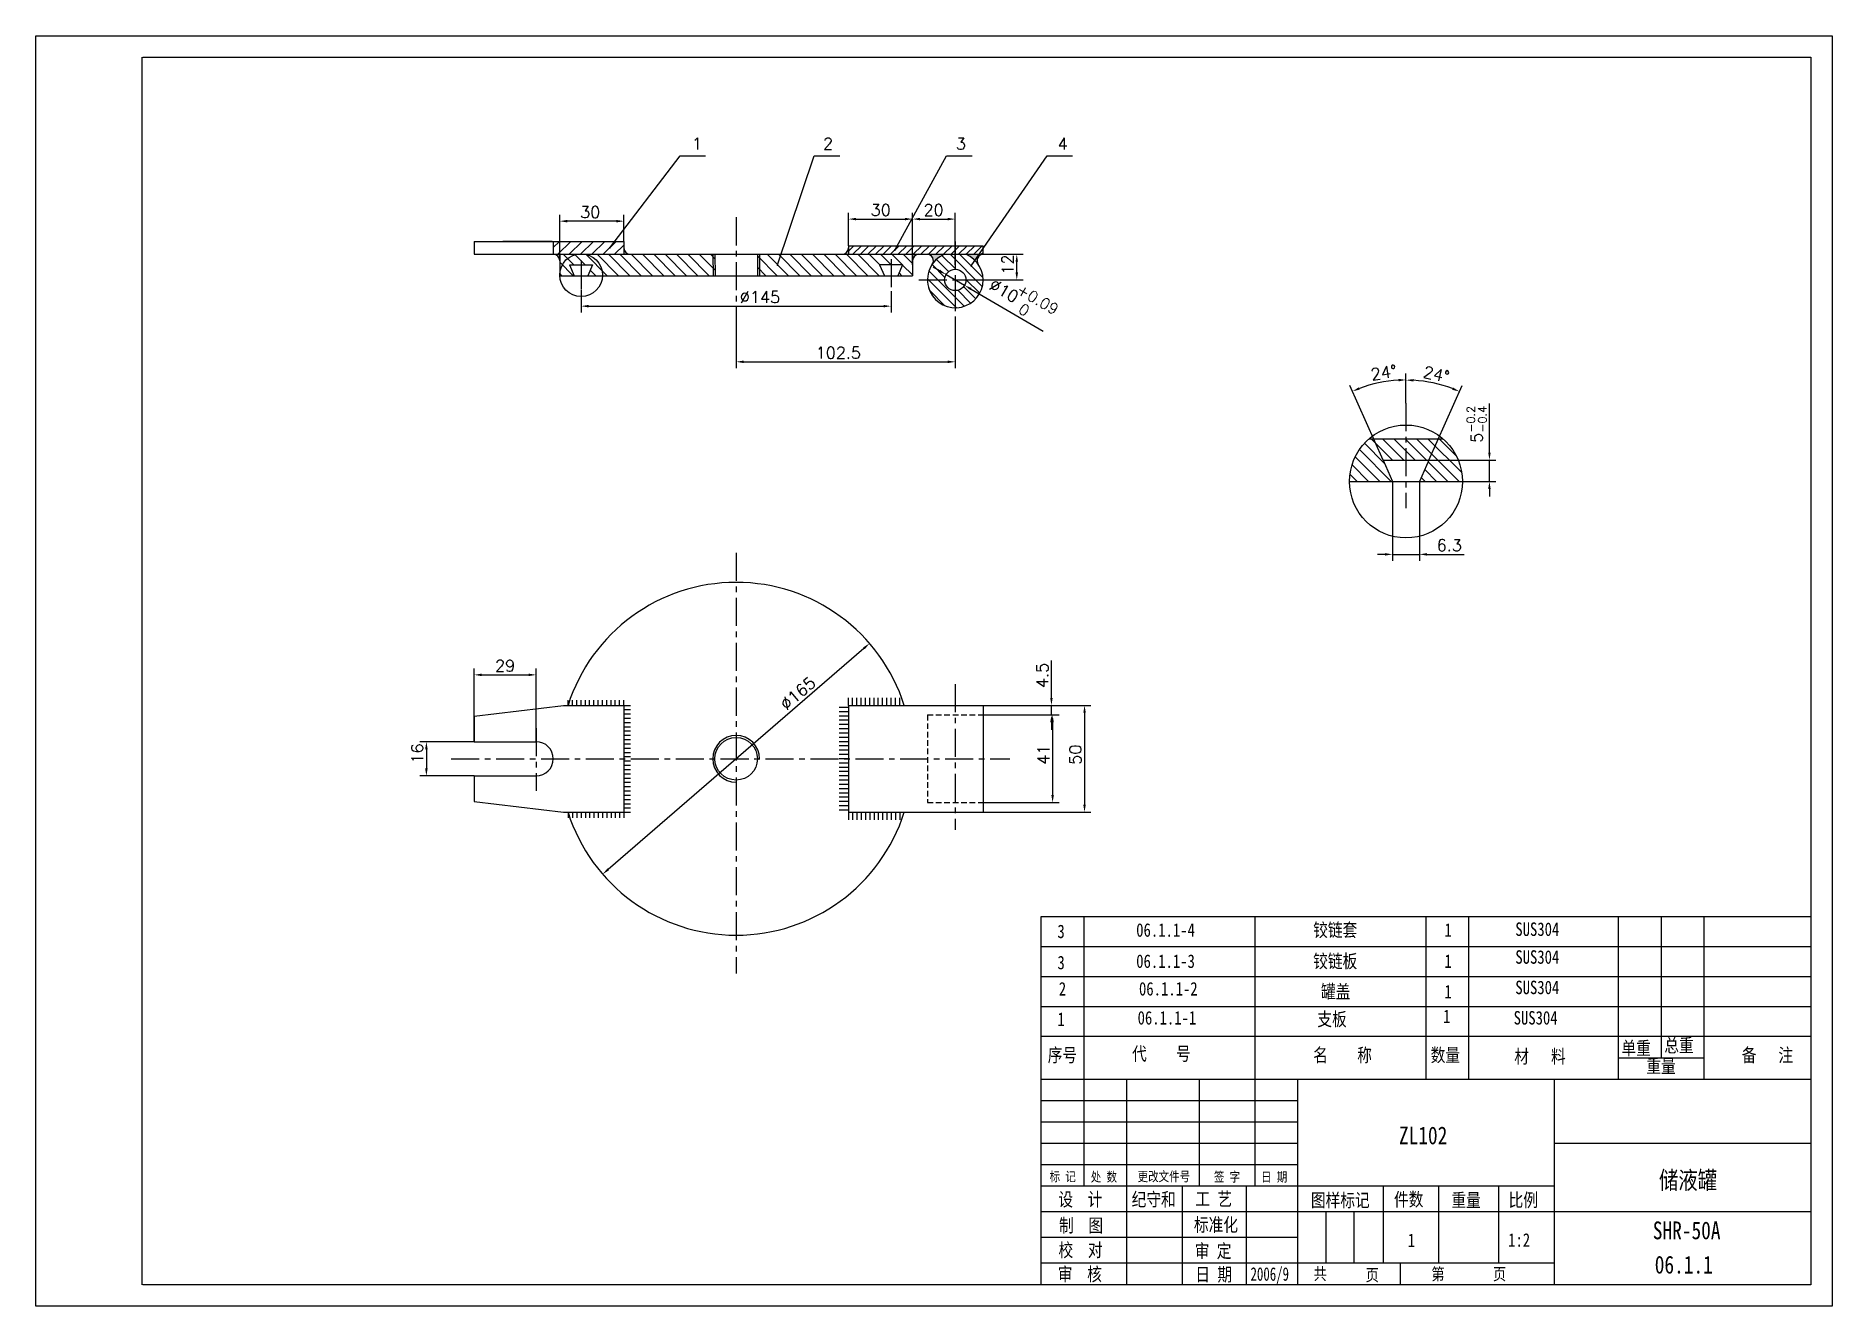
# Model space of a CAD drawing. Extents: x -52 to 788, y 109 to 703.
import ezdxf

# ---------------------------------------------------------------- set-up
doc = ezdxf.new("R2010")
doc.units = 0
doc.header["$LTSCALE"] = 10.5
doc.header["$MEASUREMENT"] = 0
doc.linetypes.add('CENTER', pattern=[2, 1.25, -0.25, 0.25, -0.25])
doc.linetypes.add('HIDDEN', pattern=[0.375, 0.25, -0.125])
doc.layers.get('0').update_dxf_attribs({"color": 2, "linetype": 'CONTINUOUS'})
doc.layers.get('DEFPOINTS').update_dxf_attribs({"linetype": 'CONTINUOUS'})
for name, color, linetype in [('LINE_THIN', 2, 'CONTINUOUS'), ('PART', 3, 'CONTINUOUS'), ('SMPEN_THICK', 7, 'CONTINUOUS')]:
    doc.layers.add(name, color=color, linetype=linetype)
doc.styles.add('HZDX', font='', dxfattribs={"width": 0.8, "height": 0.5})
doc.styles.get("Standard").update_dxf_attribs({"font": 'txt.shx', "height": 5.5})
doc.styles.get('HZDX').set_extended_font_data('SimSun')
doc.dimstyles.new('HZDX', dxfattribs={"dimscale": 0, "dimtxt": 5, "dimasz": 3.5, "dimexe": 5.25, "dimexo": 0, "dimgap": 1.5, "dimtad": 1, "dimdec": 4, "dimdsep": 46, "dimtxsty": 'HZDX', "dimcen": 0.09, "dimclrd": 2, "dimclre": 2, "dimclrt": 2, "dimadec": 0, "dimazin": 0, "dimtol": 1, "dimtp": 0.2, "dimtfac": 0.66667, "dimtdec": 4, "dimtmove": 0, "dimatfit": 1, "dimfxl": 1, "dimtvp": 5, "dimtolj": 1, "dimarcsym": 0})

# ---------------------------------------------------------------- blocks, each defined once
blk = doc.blocks.new('*D1')
at = {"layer": 'DEFPOINTS', "color": 0, "transparency": 16777216}
for p in [(275.78, 571.61), (378.28, 571.61), (378.28, 550.36)]:
    blk.add_point(p, dxfattribs=at)
at = {"layer": 'SMPEN_THICK', "color": 2, "lineweight": -2, "transparency": 16777216}
for p, q in [((275.78, 571.61), (275.78, 547.36)), ((378.28, 571.61), (378.28, 547.36)), ((279.28, 550.36), (374.78, 550.36))]:
    blk.add_line(p, q, dxfattribs=at)
at = {"layer": 'SMPEN_THICK', "color": 2, "transparency": 16777216}
for points in [[(279.28, 550.94), (279.28, 549.78), (275.78, 550.36)], [(374.78, 550.94), (374.78, 549.78), (378.28, 550.36)]]:
    blk.add_solid(points, dxfattribs=at)
at = {"layer": 'SMPEN_THICK', "color": 2, "transparency": 16777216, "insert": (323.58, 554.61), "char_height": 5.5, "attachment_point": 5}
blk.add_mtext('\\A1;102.5', dxfattribs=at)
blk = doc.blocks.new('*D2')
at = {"layer": 'DEFPOINTS', "color": 0, "transparency": 16777216}
for p in [(378.28, 600.65), (407.03, 600.65), (378.28, 588.65)]:
    blk.add_point(p, dxfattribs=at)
at = {"layer": 'SMPEN_THICK', "color": 2, "lineweight": -2, "transparency": 16777216}
for p, q in [((378.28, 600.65), (410.03, 600.65)), ((407.03, 592.15), (407.03, 597.15)), ((378.28, 588.65), (410.03, 588.65))]:
    blk.add_line(p, q, dxfattribs=at)
at = {"layer": 'SMPEN_THICK', "color": 2, "transparency": 16777216}
for points in [[(406.45, 597.15), (407.62, 597.15), (407.03, 600.65)], [(406.45, 592.15), (407.62, 592.15), (407.03, 588.65)]]:
    blk.add_solid(points, dxfattribs=at)
at = {"layer": 'SMPEN_THICK', "color": 2, "transparency": 16777216, "insert": (402.78, 595.85), "char_height": 5.5, "attachment_point": 5, "rotation": 90}
blk.add_mtext('\\A1;12', dxfattribs=at)
blk = doc.blocks.new('*D3')
at = {"layer": 'DEFPOINTS', "color": 0, "transparency": 16777216}
for p in [(378.28, 617.11), (358.28, 595.65), (378.28, 595.65)]:
    blk.add_point(p, dxfattribs=at)
at = {"layer": 'SMPEN_THICK', "color": 2, "lineweight": -2, "transparency": 16777216}
for p, q in [((358.28, 595.65), (358.28, 620.11)), ((361.78, 617.11), (374.78, 617.11)), ((378.28, 595.65), (378.28, 620.11))]:
    blk.add_line(p, q, dxfattribs=at)
at = {"layer": 'SMPEN_THICK', "color": 2, "transparency": 16777216}
for points in [[(361.78, 617.69), (361.78, 616.53), (358.28, 617.11)], [(374.78, 617.69), (374.78, 616.53), (378.28, 617.11)]]:
    blk.add_solid(points, dxfattribs=at)
at = {"layer": 'SMPEN_THICK', "color": 2, "transparency": 16777216, "insert": (368.12, 621.36), "char_height": 5.5, "attachment_point": 5}
blk.add_mtext('\\A1;20', dxfattribs=at)
blk = doc.blocks.new('*D4')
at = {"layer": 'DEFPOINTS', "color": 0, "transparency": 16777216}
for p in [(358.28, 617.11), (328.28, 604.65), (358.28, 604.65)]:
    blk.add_point(p, dxfattribs=at)
at = {"layer": 'SMPEN_THICK', "color": 2, "lineweight": -2, "transparency": 16777216}
for p, q in [((328.28, 604.65), (328.28, 620.11)), ((331.78, 617.11), (354.78, 617.11)), ((358.28, 604.65), (358.28, 620.11))]:
    blk.add_line(p, q, dxfattribs=at)
at = {"layer": 'SMPEN_THICK', "color": 2, "transparency": 16777216}
for points in [[(331.78, 617.69), (331.78, 616.53), (328.28, 617.11)], [(354.78, 617.69), (354.78, 616.53), (358.28, 617.11)]]:
    blk.add_solid(points, dxfattribs=at)
at = {"layer": 'SMPEN_THICK', "color": 2, "transparency": 16777216, "insert": (343.39, 621.36), "char_height": 5.5, "attachment_point": 5}
blk.add_mtext('\\A1;30', dxfattribs=at)
blk = doc.blocks.new('*D5')
at = {"layer": 'DEFPOINTS', "color": 0, "transparency": 16777216}
for p in [(193.28, 616.14), (223.28, 606.65), (193.28, 597.65)]:
    blk.add_point(p, dxfattribs=at)
at = {"layer": 'SMPEN_THICK', "color": 2, "lineweight": -2, "transparency": 16777216}
for p, q in [((193.28, 597.65), (193.28, 619.14)), ((219.78, 616.14), (196.78, 616.14)), ((223.28, 606.65), (223.28, 619.14))]:
    blk.add_line(p, q, dxfattribs=at)
at = {"layer": 'SMPEN_THICK', "color": 2, "transparency": 16777216}
for points in [[(196.78, 616.72), (196.78, 615.55), (193.28, 616.14)], [(219.78, 616.72), (219.78, 615.55), (223.28, 616.14)]]:
    blk.add_solid(points, dxfattribs=at)
at = {"layer": 'SMPEN_THICK', "color": 2, "transparency": 16777216, "insert": (207.54, 620.39), "char_height": 5.5, "attachment_point": 5}
blk.add_mtext('\\A1;30', dxfattribs=at)
blk = doc.blocks.new('*D6')
at = {"layer": 'DEFPOINTS', "color": 0, "transparency": 16777216}
for p in [(391.28, 385.21), (391.28, 344.21), (423.78, 344.21)]:
    blk.add_point(p, dxfattribs=at)
at = {"layer": 'SMPEN_THICK', "color": 2, "lineweight": -2, "transparency": 16777216}
for p, q in [((391.28, 385.21), (426.78, 385.21)), ((423.78, 381.71), (423.78, 347.71)), ((391.28, 344.21), (426.78, 344.21))]:
    blk.add_line(p, q, dxfattribs=at)
at = {"layer": 'SMPEN_THICK', "color": 2, "transparency": 16777216}
for points in [[(423.2, 381.71), (424.37, 381.71), (423.78, 385.21)], [(423.2, 347.71), (424.37, 347.71), (423.78, 344.21)]]:
    blk.add_solid(points, dxfattribs=at)
at = {"layer": 'SMPEN_THICK', "color": 2, "transparency": 16777216, "insert": (419.53, 366.65), "char_height": 5.5, "attachment_point": 5, "rotation": 90}
blk.add_mtext('\\A1;41', dxfattribs=at)
blk = doc.blocks.new('*D7')
at = {"layer": 'DEFPOINTS', "color": 0, "transparency": 16777216}
for p in [(391.28, 389.71), (391.28, 385.21), (423.25, 385.21)]:
    blk.add_point(p, dxfattribs=at)
at = {"layer": 'SMPEN_THICK', "color": 2, "lineweight": -2, "transparency": 16777216}
for p, q in [((423.25, 393.21), (423.25, 410.71)), ((391.28, 389.71), (426.25, 389.71)), ((423.25, 385.21), (423.25, 389.71)), ((391.28, 385.21), (426.25, 385.21)), ((423.25, 381.71), (423.25, 378.21))]:
    blk.add_line(p, q, dxfattribs=at)
at = {"layer": 'SMPEN_THICK', "color": 2, "transparency": 16777216}
for points in [[(422.67, 393.21), (423.83, 393.21), (423.25, 389.71)], [(422.67, 381.71), (423.83, 381.71), (423.25, 385.21)]]:
    blk.add_solid(points, dxfattribs=at)
at = {"layer": 'SMPEN_THICK', "color": 2, "transparency": 16777216, "insert": (419, 403.71), "char_height": 5.5, "attachment_point": 5, "rotation": 90}
blk.add_mtext('\\A1;4.5', dxfattribs=at)
blk = doc.blocks.new('*D8')
at = {"layer": 'DEFPOINTS', "color": 0, "transparency": 16777216}
for p in [(391.28, 389.71), (391.28, 339.71), (438.72, 339.71)]:
    blk.add_point(p, dxfattribs=at)
at = {"layer": 'SMPEN_THICK', "color": 2, "lineweight": -2, "transparency": 16777216}
for p, q in [((391.28, 389.71), (441.72, 389.71)), ((438.72, 386.21), (438.72, 343.21)), ((391.28, 339.71), (441.72, 339.71))]:
    blk.add_line(p, q, dxfattribs=at)
at = {"layer": 'SMPEN_THICK', "color": 2, "transparency": 16777216}
for points in [[(438.14, 386.21), (439.3, 386.21), (438.72, 389.71)], [(438.14, 343.21), (439.3, 343.21), (438.72, 339.71)]]:
    blk.add_solid(points, dxfattribs=at)
at = {"layer": 'SMPEN_THICK', "color": 2, "transparency": 16777216, "insert": (434.47, 366.65), "char_height": 5.5, "attachment_point": 5, "rotation": 90}
blk.add_mtext('\\A1;50', dxfattribs=at)
blk = doc.blocks.new('*D9')
at = {"layer": 'DEFPOINTS', "color": 0, "transparency": 16777216}
for p in [(153.28, 372.71), (130.92, 356.71), (153.28, 356.71)]:
    blk.add_point(p, dxfattribs=at)
at = {"layer": 'SMPEN_THICK', "color": 2, "lineweight": -2, "transparency": 16777216}
for p, q in [((153.28, 372.71), (127.92, 372.71)), ((130.92, 369.21), (130.92, 360.21)), ((153.28, 356.71), (127.92, 356.71))]:
    blk.add_line(p, q, dxfattribs=at)
at = {"layer": 'SMPEN_THICK', "color": 2, "transparency": 16777216}
for points in [[(130.34, 369.21), (131.51, 369.21), (130.92, 372.71)], [(130.34, 360.21), (131.51, 360.21), (130.92, 356.71)]]:
    blk.add_solid(points, dxfattribs=at)
at = {"layer": 'SMPEN_THICK', "color": 2, "transparency": 16777216, "insert": (126.67, 367.18), "char_height": 5.5, "attachment_point": 5, "rotation": 90}
blk.add_mtext('\\A1;16', dxfattribs=at)
blk = doc.blocks.new('*D10')
at = {"layer": 'DEFPOINTS', "color": 0, "transparency": 16777216}
for p in [(182.28, 403.96), (153.28, 372.71), (182.28, 372.71)]:
    blk.add_point(p, dxfattribs=at)
at = {"layer": 'SMPEN_THICK', "color": 2, "lineweight": -2, "transparency": 16777216}
for p, q in [((153.28, 372.71), (153.28, 406.96)), ((156.78, 403.96), (178.78, 403.96)), ((182.28, 372.71), (182.28, 406.96))]:
    blk.add_line(p, q, dxfattribs=at)
at = {"layer": 'SMPEN_THICK', "color": 2, "transparency": 16777216}
for points in [[(156.78, 404.55), (156.78, 403.38), (153.28, 403.96)], [(178.78, 404.55), (178.78, 403.38), (182.28, 403.96)]]:
    blk.add_solid(points, dxfattribs=at)
at = {"layer": 'SMPEN_THICK', "color": 2, "transparency": 16777216, "insert": (167.73, 408.21), "char_height": 5.5, "attachment_point": 5}
blk.add_mtext('\\A1;29', dxfattribs=at)
blk = doc.blocks.new('*D11')
at = {"layer": 'DEFPOINTS', "color": 0, "transparency": 16777216}
for p in [(203.28, 584.19), (348.28, 583.44), (348.28, 576.39)]:
    blk.add_point(p, dxfattribs=at)
at = {"layer": 'SMPEN_THICK', "color": 2, "lineweight": -2, "transparency": 16777216}
for p, q in [((203.28, 584.19), (203.28, 573.39)), ((348.28, 583.44), (348.28, 573.39)), ((206.78, 576.39), (344.78, 576.39))]:
    blk.add_line(p, q, dxfattribs=at)
at = {"layer": 'SMPEN_THICK', "color": 2, "transparency": 16777216}
for points in [[(206.78, 576.97), (206.78, 575.81), (203.28, 576.39)], [(344.78, 576.97), (344.78, 575.81), (348.28, 576.39)]]:
    blk.add_solid(points, dxfattribs=at)
at = {"layer": 'SMPEN_THICK', "color": 2, "transparency": 16777216, "insert": (286.93, 580.64), "char_height": 5.5, "attachment_point": 5}
blk.add_mtext('\\A1;%%c145', dxfattribs=at)
blk = doc.blocks.new('*D13')
at = {"layer": 'DEFPOINTS', "color": 0, "transparency": 16777216}
for p in [(338.18, 418.67), (213.37, 310.76)]:
    blk.add_point(p, dxfattribs=at)
at = {"layer": 'SMPEN_THICK', "color": 2, "lineweight": -2, "transparency": 16777216}
blk.add_line((216.01, 313.05), (335.54, 416.38), dxfattribs=at)
at = {"layer": 'SMPEN_THICK', "color": 2, "transparency": 16777216}
for points in [[(335.15, 416.82), (335.92, 415.94), (338.18, 418.67)], [(215.63, 313.49), (216.4, 312.6), (213.37, 310.76)]]:
    blk.add_solid(points, dxfattribs=at)
at = {"layer": 'SMPEN_THICK', "color": 2, "transparency": 16777216, "insert": (304.65, 395.3), "char_height": 5.5, "attachment_point": 5, "rotation": 40.84607}
blk.add_mtext('\\A1;∅165', dxfattribs=at)
blk = doc.blocks.new('_DotSmall')
at = {"color": 0, "linetype": 'ByBlock', "const_width": 0.5}
blk.add_lwpolyline([(-0.0625, 0, 1), (0.0625, 0, 1)], format="xyb", close=True, dxfattribs=at)
blk = doc.blocks.new('*D14')
at = {"layer": 'DEFPOINTS', "color": 0, "transparency": 16777216}
for p in [(582.78, 494.41), (595.32, 494.41), (595.32, 460.32)]:
    blk.add_point(p, dxfattribs=at)
at = {"layer": 'SMPEN_THICK', "color": 2, "lineweight": -2, "transparency": 16777216}
for p, q in [((582.78, 494.41), (582.78, 457.32)), ((595.32, 494.41), (595.32, 457.32)), ((579.28, 460.32), (575.78, 460.32)), ((582.78, 460.32), (595.32, 460.32)), ((598.82, 460.32), (616.32, 460.32))]:
    blk.add_line(p, q, dxfattribs=at)
at = {"layer": 'SMPEN_THICK', "color": 2, "transparency": 16777216}
for points in [[(579.28, 460.9), (579.28, 459.73), (582.78, 460.32)], [(598.82, 460.9), (598.82, 459.73), (595.32, 460.32)]]:
    blk.add_solid(points, dxfattribs=at)
at = {"layer": 'SMPEN_THICK', "color": 2, "transparency": 16777216, "insert": (609.32, 464.57), "char_height": 5.5, "attachment_point": 5}
blk.add_mtext('\\A1;6.3', dxfattribs=at)
blk = doc.blocks.new('*D15')
at = {"layer": 'DEFPOINTS', "color": 0, "transparency": 16777216}
for p in [(599.77, 504.41), (595.32, 494.41), (628.08, 494.41)]:
    blk.add_point(p, dxfattribs=at)
at = {"layer": 'SMPEN_THICK', "color": 2, "lineweight": -2, "transparency": 16777216}
for p, q in [((628.08, 507.91), (628.08, 530.81)), ((599.77, 504.41), (631.08, 504.41)), ((628.08, 494.41), (628.08, 504.41)), ((595.32, 494.41), (631.08, 494.41)), ((628.08, 490.91), (628.08, 487.41))]:
    blk.add_line(p, q, dxfattribs=at)
at = {"layer": 'SMPEN_THICK', "color": 2, "transparency": 16777216}
for points in [[(627.5, 507.91), (628.66, 507.91), (628.08, 504.41)], [(627.5, 490.91), (628.66, 490.91), (628.08, 494.41)]]:
    blk.add_solid(points, dxfattribs=at)
at = {"layer": 'SMPEN_THICK', "color": 2, "transparency": 16777216, "insert": (622.09, 521.11), "char_height": 5.5, "attachment_point": 5, "rotation": 90}
blk.add_mtext('\\A1;\\A1;5{\\H0.7x;\\S-0.2^ -0.4;}', dxfattribs=at)
blk = doc.blocks.new('*D16')
at = {"layer": 'DEFPOINTS', "color": 0, "transparency": 16777216}
for p in [(572.08, 539.52), (589.05, 531.03), (578.33, 504.41), (582.78, 494.41), (589.05, 481.96)]:
    blk.add_point(p, dxfattribs=at)
at = {"layer": 'SMPEN_THICK', "color": 2, "lineweight": -2, "transparency": 16777216}
for p, q in [((578.33, 504.41), (562.79, 539.32)), ((589.05, 531.03), (589.05, 544.91))]:
    blk.add_line(p, q, dxfattribs=at)
blk.add_arc((589.05, 480.33), 61.58, 93.25703, 110.74297, dxfattribs=at)
at = {"layer": 'SMPEN_THICK', "color": 2, "transparency": 16777216}
for points in [[(567.46, 537.38), (567.02, 538.45), (564.01, 536.58)], [(585.54, 542.39), (585.57, 541.22), (589.05, 541.91)]]:
    blk.add_solid(points, dxfattribs=at)
at = {"layer": 'SMPEN_THICK', "color": 2, "transparency": 16777216, "insert": (578.67, 545.33), "char_height": 5.5, "attachment_point": 5, "rotation": 9.07211}
blk.add_mtext('\\A1;24°', dxfattribs=at)
blk = doc.blocks.new('*D17')
at = {"layer": 'DEFPOINTS', "color": 0, "transparency": 16777216}
for p in [(597.61, 541.21), (589.05, 531.03), (599.77, 504.41), (595.32, 494.41), (589.05, 481.96)]:
    blk.add_point(p, dxfattribs=at)
at = {"layer": 'SMPEN_THICK', "color": 2, "lineweight": -2, "transparency": 16777216}
for p, q in [((589.05, 531.03), (589.05, 544.8)), ((599.77, 504.41), (615.28, 539.23))]:
    blk.add_line(p, q, dxfattribs=at)
blk.add_arc((589.05, 480.33), 61.48, 69.26242, 86.73758, dxfattribs=at)
at = {"layer": 'SMPEN_THICK', "color": 2, "transparency": 16777216}
for points in [[(592.53, 541.12), (592.57, 542.29), (589.05, 541.8)], [(611.04, 538.36), (610.6, 537.28), (614.06, 536.49)]]:
    blk.add_solid(points, dxfattribs=at)
at = {"layer": 'SMPEN_THICK', "color": 2, "transparency": 16777216, "insert": (603.27, 544.5), "char_height": 5.5, "attachment_point": 5, "rotation": 347.50723}
blk.add_mtext('\\A1;24°', dxfattribs=at)

msp = doc.modelspace()

# ---------------------------------------------------------------- hatches: boundary and pattern name
at = {"layer": 'SMPEN_THICK'}
h = msp.add_hatch(dxfattribs=at)
h.set_pattern_fill('ANSI31', color=256, scale=30, style=0)
h.set_pattern_definition([(45, (0, 26.3534), (-2.65165, 2.65165), [])])
h.paths.add_polyline_path([(223.27533, 600.64644), (223.27533, 606.64644), (190.27533, 606.64644), (190.27533, 600.64644)])
h = msp.add_hatch(color=256, dxfattribs=at)
h.paths.add_polyline_path([(193.27533, 597.64644), (193.27533, 600.64644), (190.27533, 600.64644, -0.414213562)])
h.paths.add_polyline_path([(223.27533, 600.64644), (226.27533, 600.64644, -0.414213562), (223.27533, 603.64644)])
h = msp.add_hatch(dxfattribs=at)
h.set_pattern_fill('ANSI31', color=256, scale=30, angle=90, style=0)
h.paths.add_polyline_path([(197.8858, 595.64644), (208.66486, 595.64644), (206.43871, 590.64644), (213.27125, 590.64644, 0.007139798), (213.27533, 590.93199, 0.345669742), (205.64797, 600.64644), (200.90269, 600.64644, 0.345669742), (193.27533, 590.93199, 0.007139798), (193.27941, 590.64644), (200.11195, 590.64644)])
h.paths.add_polyline_path([(200.90269, 600.64644), (193.27533, 600.64644), (193.27533, 590.93199, -0.345669742)])
h.paths.add_polyline_path([(264.82533, 600.64644), (205.64797, 600.64644, -0.345669742), (213.27533, 590.93199, -0.007139798), (213.27125, 590.64644), (265.02533, 590.64644)])
h.paths.add_polyline_path([(265.82553, 600.64644), (264.82533, 600.64644), (265.02533, 590.64644), (266.02553, 590.64644)])
h.paths.add_polyline_path([(286.72533, 600.64644), (285.72533, 600.64644), (285.72533, 590.64644), (286.72533, 590.64644)])
h.paths.add_polyline_path([(342.8858, 595.64644), (353.66486, 595.64644), (351.43871, 590.64644), (358.27533, 590.64644), (358.27533, 600.64644), (286.72533, 600.64644), (286.72533, 590.64644), (345.11195, 590.64644)])
h = msp.add_hatch(color=256, dxfattribs=at)
h.paths.add_polyline_path([(328.27533, 600.64644), (328.27533, 603.64644, -0.414213562), (325.27533, 600.64644)])
h.paths.add_polyline_path([(358.27533, 597.64644, -0.414213562), (361.27533, 600.64644), (358.27533, 600.64644)])
h = msp.add_hatch(dxfattribs=at)
h.set_pattern_fill('ANSI31', color=256, scale=20, style=0)
h.set_pattern_definition([(45, (0, 26.3534), (-1.767767, 1.767767), [])])
h.paths.add_polyline_path([(378.27533, 600.64644), (378.27533, 604.64644), (328.27533, 604.64644), (328.27533, 600.64644)])
h.paths.add_polyline_path([(391.2683, 600.64644), (391.2683, 604.64644), (378.27533, 604.64644), (378.27533, 600.64644)])
h = msp.add_hatch(color=256, dxfattribs=at)
h.paths.add_polyline_path([(373.27533, 600.64644), (365.04657, 600.64644, -0.602220588), (367.52697, 595.95894, -0.145667074)])
h.paths.add_polyline_path([(389.0237, 595.95894, -0.575728789), (391.2683, 600.63716), (391.2683, 600.64644), (383.27533, 600.64644, -0.145667074)])
h = msp.add_hatch(dxfattribs=at)
h.set_pattern_fill('ANSI31', color=256, scale=25, angle=90, style=0)
h.set_pattern_definition([(135, (0, 26.3534), (-2.209709, -2.209709), [])])
h.paths.add_polyline_path([(378.27533, 600.64644), (373.27533, 600.64644, 0.30277639), (365.27533, 588.6464), (373.27539, 588.6464, -0.414209945), (378.27533, 593.6464)])
h.paths.add_polyline_path([(383.27539, 588.6464), (391.27533, 588.6464, 0.30277639), (383.27533, 600.64644), (378.27533, 600.64644), (378.27533, 593.6464, -0.414217179)])
h.paths.add_polyline_path([(378.27533, 583.6464), (378.27533, 577.72265), (378.27533, 575.64644, 0.414212755), (391.27533, 588.6464), (383.27539, 588.6464, -0.414217179)])
h.paths.add_polyline_path([(373.27539, 588.6464), (365.27533, 588.6464, 0.089373146), (366.09294, 584.1089, 0.313243493), (378.27533, 575.64644), (378.27533, 583.6464, -0.414209945)])
h = msp.add_hatch(dxfattribs=at)
h.set_pattern_fill('ANSI31', color=256, scale=30, angle=90, style=0)
h.paths.add_polyline_path([(578.33173, 504.40539), (589.05173, 504.40539), (589.05173, 514.40539), (571.81085, 514.40539, 0.218205341), (562.64628, 494.40539), (582.78402, 494.40539)])
h.paths.add_polyline_path([(606.29262, 514.40539), (589.05173, 514.40539), (589.05173, 504.40539), (599.77174, 504.40539), (595.31945, 494.40539), (615.45719, 494.40539, 0.218205341)])

# ---------------------------------------------------------------- linework, layer by layer
at = {"layer": 'DEFPOINTS', "color": 0, "linetype": 'ByBlock'}
msp.add_point((382.71886, 586.78141), dxfattribs=at)
at = {"layer": 'LINE_THIN', "linetype": 'Continuous'}
for p, q in [((-51.6802, 108.77092), (-51.6802, 702.77092)), ((-51.6802, 702.77092), (788.31979, 702.77092)), ((788.31979, 702.77092), (788.31979, 108.77092)), ((788.31979, 108.77092), (-51.6802, 108.77092))]:
    msp.add_line(p, q, dxfattribs=at)
at = {"layer": 'PART', "linetype": 'Continuous'}
for p, q in [((778.31979, 290.77092), (418.31979, 290.77092)), ((438.31979, 290.77092), (438.31979, 214.77092)), ((518.31979, 290.77092), (518.31979, 214.77092)), ((598.31979, 290.77092), (598.31979, 214.77092)), ((618.31979, 290.77092), (618.31979, 214.77092)), ((688.31979, 290.77092), (688.31979, 214.77092)), ((708.31979, 290.77092), (708.31979, 224.77092)), ((728.31979, 290.77092), (728.31979, 214.77092)), ((778.31979, 276.77092), (418.31979, 276.77092)), ((778.31979, 262.77092), (418.31979, 262.77092)), ((778.31979, 248.77092), (418.31979, 248.77092)), ((728.31979, 224.77092), (688.31979, 224.77092)), ((438.31979, 214.77092), (438.31979, 164.77092)), ((458.31979, 214.77092), (458.31979, 118.77092)), ((492.31979, 214.77092), (492.31979, 164.77092)), ((518.31979, 214.77092), (518.31979, 164.77092)), ((538.31979, 214.77092), (538.31979, 118.77092)), ((658.31979, 214.77092), (658.31979, 118.77092)), ((778.31979, 184.77092), (658.31979, 184.77092)), ((484.31979, 164.77092), (484.31979, 118.77092)), ((514.31979, 164.77092), (514.31979, 118.77092)), ((578.31979, 164.77092), (578.31979, 128.77092)), ((604.31979, 164.77092), (604.31979, 128.77092)), ((632.31979, 164.77092), (632.31979, 128.77092)), ((551.51979, 152.77092), (551.51979, 128.77092)), ((564.71979, 152.77092), (564.71979, 128.77092)), ((778.31979, 152.77092), (658.31979, 152.77092)), ((586.31979, 128.77092), (586.31979, 118.77092))]:
    msp.add_line(p, q, dxfattribs=at)
at = {"layer": 'SMPEN_THICK', "color": 4}
for p, q in [((-2.04708, 118.77092), (-2.04708, 692.77092)), ((-1.6802, 692.77092), (778.31979, 692.77092)), ((778.31979, 692.77092), (778.31979, 118.77092)), ((153.27533, 606.64644), (223.27533, 606.64644)), ((153.27533, 606.64644), (153.27533, 600.64644)), ((189.71261, 606.64644), (166.71261, 606.64644)), ((187.27533, 606.64644), (223.27533, 606.64644)), ((190.27533, 606.64644), (190.27533, 600.64644)), ((223.27533, 606.64644), (223.27533, 600.64644)), ((153.27533, 600.64644), (391.2683, 600.64644)), ((190.27533, 600.64644), (223.27533, 600.64644)), ((193.27533, 600.64644), (193.27533, 590.64644)), ((265.82513, 600.66643), (266.02513, 590.66643)), ((285.72533, 600.64644), (285.72533, 590.64644)), ((328.27533, 604.64644), (391.2683, 604.64644)), ((328.27533, 604.64644), (328.27533, 600.64644)), ((358.27533, 600.64644), (358.27533, 590.64644)), ((391.2683, 600.64644), (391.2683, 604.64644)), ((193.27533, 590.64644), (358.27533, 590.64644)), ((197.8858, 595.64644), (200.11195, 590.64644)), ((197.8858, 595.64644), (208.66486, 595.64644)), ((208.66486, 595.64644), (206.43871, 590.64644)), ((353.66486, 595.64644), (342.8858, 595.64644)), ((342.8858, 595.64644), (345.11195, 590.64644)), ((353.66486, 595.64644), (351.43871, 590.64644)), ((571.81085, 514.40539), (606.29262, 514.40539)), ((578.33173, 504.40539), (599.77174, 504.40539)), ((578.33173, 504.40539), (582.78402, 494.40539)), ((599.77174, 504.40539), (595.31945, 494.40539)), ((562.64628, 494.40539), (615.45719, 494.40539)), ((153.27533, 384.71374), (195.12361, 389.71374)), ((195.12361, 389.71374), (223.27533, 389.71374)), ((223.27533, 389.71374), (223.27533, 339.71374)), ((328.27533, 389.71374), (351.67569, 389.71374)), ((328.27533, 389.71374), (328.27533, 339.71374)), ((328.27533, 389.71374), (391.27533, 389.71374)), ((328.27533, 389.71374), (328.27533, 339.71374)), ((350.27533, 389.71374), (391.27533, 389.71374)), ((391.27533, 389.71374), (391.27533, 339.71374)), ((153.27533, 384.71374), (153.27533, 372.71374)), ((153.27533, 372.71374), (182.27533, 372.71374)), ((153.27533, 356.71374), (153.27533, 344.71374)), ((153.27533, 356.71374), (182.27533, 356.71374)), ((153.27533, 344.71374), (195.12361, 339.71374)), ((195.12361, 339.71374), (223.27533, 339.71374)), ((328.27533, 339.71374), (391.27533, 339.71374)), ((328.27533, 339.71374), (391.27533, 339.71374)), ((418.31979, 290.77092), (418.31979, 214.77092)), ((778.31979, 234.77092), (418.31979, 234.77092)), ((418.31979, 216.73119), (418.31979, 118.77092)), ((778.31979, 214.77092), (418.31979, 214.77092)), ((778.31979, 118.77092), (-1.6802, 118.77092))]:
    msp.add_line(p, q, dxfattribs=at)
at = {"layer": 'SMPEN_THICK'}
for p, q in [((249.58143, 646.69087), (261.5248, 646.69087)), ((312.28414, 646.69087), (324.22752, 646.69087)), ((374.18802, 646.69087), (386.13139, 646.69087)), ((421.21505, 646.69087), (433.15843, 646.69087)), ((264.82533, 600.64644), (265.02533, 590.64644)), ((286.72533, 600.64644), (286.72533, 590.64644)), ((387.2196, 600.64644), (388.27533, 600.64644)), ((391.50409, 600.64644), (391.2683, 600.64644)), ((197.27533, 389.71374), (197.27533, 392.20858)), ((199.27533, 389.71374), (199.27533, 392.20858)), ((201.27533, 389.71374), (201.27533, 392.20858)), ((203.27533, 389.71374), (203.27533, 392.20858)), ((205.27533, 389.71374), (205.27533, 392.20858)), ((207.27533, 389.71374), (207.27533, 392.20858)), ((209.27533, 389.71374), (209.27533, 392.20858)), ((211.27533, 389.71374), (211.27533, 392.20858)), ((213.27533, 389.71374), (213.27533, 392.20858)), ((215.27533, 389.71374), (215.27533, 392.20858)), ((217.27533, 389.71374), (217.27533, 392.20858)), ((219.27533, 389.71374), (219.27533, 392.20858)), ((221.27533, 389.71374), (221.27533, 392.20858)), ((223.27533, 389.71374), (223.27533, 392.20858)), ((223.27533, 389.71374), (226.42449, 389.71374)), ((223.27533, 389.71374), (223.27533, 389.71374)), ((223.27533, 389.71374), (223.27533, 389.71374)), ((223.27533, 389.71374), (223.27533, 389.71374)), ((223.27533, 389.71374), (223.27533, 389.71374)), ((223.27533, 389.71374), (223.27533, 389.71374)), ((223.27533, 389.71374), (223.27533, 389.71374)), ((223.27533, 389.71374), (223.27533, 389.71374)), ((223.27533, 389.71374), (223.27533, 389.71374)), ((223.27533, 389.71374), (223.27533, 389.71374)), ((223.27533, 389.71374), (223.27533, 389.71374)), ((223.27533, 387.71374), (226.42449, 387.71374)), ((328.27533, 388.71374), (323.96512, 388.71374)), ((328.27533, 386.71374), (323.96512, 386.71374)), ((328.27533, 389.71374), (328.27533, 393.17347)), ((328.27533, 389.71374), (328.27533, 389.71374)), ((328.27533, 389.71374), (328.27533, 389.71374)), ((328.27533, 389.71374), (328.27533, 389.71374)), ((330.27533, 389.71374), (330.27533, 393.17347)), ((332.27533, 389.71374), (332.27533, 393.17347)), ((334.27533, 389.71374), (334.27533, 393.17347)), ((336.27533, 389.71374), (336.27533, 393.17347)), ((338.27533, 389.71374), (338.27533, 393.17347)), ((340.27533, 389.71374), (340.27533, 393.17347)), ((342.27533, 389.71374), (342.27533, 393.17347)), ((344.27533, 389.71374), (344.27533, 393.17347)), ((346.27533, 389.71374), (346.27533, 393.17347)), ((348.27533, 389.71374), (348.27533, 393.17347)), ((350.27533, 389.71374), (350.27533, 393.17347)), ((352.27533, 389.71374), (352.27533, 393.17347)), ((223.27533, 385.71374), (226.42449, 385.71374)), ((223.27533, 383.71374), (226.42449, 383.71374)), ((223.27533, 381.71374), (226.42449, 381.71374)), ((223.27533, 379.71374), (226.42449, 379.71374)), ((328.27533, 384.71374), (323.96512, 384.71374)), ((328.27533, 382.71374), (323.96512, 382.71374)), ((328.27533, 380.71374), (323.96512, 380.71374)), ((328.27533, 378.71374), (323.96512, 378.71374)), ((223.27533, 377.71374), (226.42449, 377.71374)), ((223.27533, 375.71374), (226.42449, 375.71374)), ((223.27533, 373.71374), (226.42449, 373.71374)), ((223.27533, 371.71374), (226.42449, 371.71374)), ((223.27533, 369.71374), (226.42449, 369.71374)), ((328.27533, 376.71374), (323.96512, 376.71374)), ((328.27533, 374.71374), (323.96512, 374.71374)), ((328.27533, 372.71374), (323.96512, 372.71374)), ((328.27533, 370.71374), (323.96512, 370.71374)), ((223.27533, 367.71374), (226.42449, 367.71374)), ((223.27533, 365.71374), (226.42449, 365.71374)), ((223.27533, 363.71374), (226.42449, 363.71374)), ((223.27533, 361.71374), (226.42449, 361.71374)), ((328.27533, 368.71374), (323.96512, 368.71374)), ((328.27533, 366.71374), (323.96512, 366.71374)), ((328.27533, 364.71374), (323.96512, 364.71374)), ((328.27533, 362.71374), (323.96512, 362.71374)), ((223.27533, 359.71374), (226.42449, 359.71374)), ((223.27533, 357.71374), (226.42449, 357.71374)), ((223.27533, 355.71374), (226.42449, 355.71374)), ((223.27533, 353.71374), (226.42449, 353.71374)), ((328.27533, 360.71374), (323.96512, 360.71374)), ((328.27533, 358.71374), (323.96512, 358.71374)), ((328.27533, 356.71374), (323.96512, 356.71374)), ((328.27533, 354.71374), (323.96512, 354.71374)), ((223.27533, 351.71374), (226.42449, 351.71374)), ((223.27533, 349.71374), (226.42449, 349.71374)), ((223.27533, 347.71374), (226.42449, 347.71374)), ((223.27533, 345.71374), (226.42449, 345.71374)), ((328.27533, 352.71374), (323.96512, 352.71374)), ((328.27533, 350.71374), (323.96512, 350.71374)), ((328.27533, 348.71374), (323.96512, 348.71374)), ((328.27533, 346.71374), (323.96512, 346.71374)), ((328.27533, 344.71374), (323.96512, 344.71374)), ((197.27533, 339.71374), (197.27533, 337.12083)), ((199.27533, 339.71374), (199.27533, 337.12083)), ((201.27533, 339.71374), (201.27533, 337.12083)), ((203.27533, 339.71374), (203.27533, 337.12083)), ((205.27533, 339.71374), (205.27533, 337.12083)), ((207.27533, 339.71374), (207.27533, 337.12083)), ((209.27533, 339.71374), (209.27533, 337.12083)), ((211.27533, 339.71374), (211.27533, 337.12083)), ((213.27533, 339.71374), (213.27533, 337.12083)), ((215.27533, 339.71374), (215.27533, 337.12083)), ((217.27533, 339.71374), (217.27533, 337.12083)), ((219.27533, 339.71374), (219.27533, 337.12083)), ((221.27533, 339.71374), (221.27533, 337.12083)), ((223.27533, 343.71374), (226.42449, 343.71374)), ((223.27533, 341.71374), (226.42449, 341.71374)), ((223.27533, 339.71374), (223.27533, 337.12083)), ((223.27533, 339.71374), (226.42449, 339.71374)), ((328.27533, 342.71374), (323.96512, 342.71374)), ((328.27533, 340.71374), (323.96512, 340.71374)), ((328.27533, 339.71374), (328.27533, 336.18806)), ((330.27533, 339.71374), (330.27533, 336.18806)), ((332.27533, 339.71374), (332.27533, 336.18806)), ((334.27533, 339.71374), (334.27533, 336.18806)), ((336.27533, 339.71374), (336.27533, 336.18806)), ((338.27533, 339.71374), (338.27533, 336.18806)), ((340.27533, 339.71374), (340.27533, 336.18806)), ((342.27533, 339.71374), (342.27533, 336.18806)), ((344.27533, 339.71374), (344.27533, 336.18806)), ((346.27533, 339.71374), (346.27533, 336.18806)), ((348.27533, 339.71374), (348.27533, 336.18806)), ((350.27533, 339.71374), (350.27533, 336.18806)), ((352.27533, 339.71374), (352.27533, 336.18806)), ((538.31979, 204.77092), (418.31979, 204.77092)), ((538.31979, 194.77092), (418.31979, 194.77092)), ((538.31979, 184.77092), (418.31979, 184.77092)), ((538.31979, 174.77092), (418.31979, 174.77092)), ((658.31979, 164.77092), (418.31979, 164.77092)), ((658.31979, 152.77092), (418.31979, 152.77092)), ((538.31979, 140.77092), (418.31979, 140.77092)), ((658.31979, 128.77092), (418.31979, 128.77092))]:
    msp.add_line(p, q, dxfattribs=at)
at = {"layer": 'SMPEN_THICK', "color": 1, "linetype": 'CENTER'}
for p, q in [((275.77533, 617.93948), (275.77533, 571.6053)), ((378.27533, 606.64644), (378.27533, 574.07779)), ((203.27533, 597.67004), (203.27533, 584.19393)), ((348.27533, 598.34121), (348.27533, 583.4375)), ((361.21204, 588.6464), (394.65293, 588.6464)), ((378.27533, 588.79399), (378.27533, 577.72265)), ((589.05173, 531.02936), (589.05173, 481.95571)), ((275.77533, 460.99194), (275.77533, 264.35493)), ((378.27533, 399.67762), (378.27533, 331.46641)), ((182.27533, 379.01995), (182.27533, 349.66103)), ((142.53725, 364.71374), (403.80536, 364.71374))]:
    msp.add_line(p, q, dxfattribs=at)
at = {"layer": 'SMPEN_THICK', "color": 2}
for p, q in [((370.92368, 592.91296), (367.89653, 594.66977)), ((373.95083, 591.15616), (382.59983, 586.13672)), ((385.62698, 584.37991), (419.41996, 564.76817))]:
    msp.add_line(p, q, dxfattribs=at)
at = {"layer": 'SMPEN_THICK', "color": 6, "linetype": 'HIDDEN'}
for p, q in [((365.27533, 385.21374), (365.27533, 344.21374)), ((365.27533, 385.21374), (391.27533, 385.21374)), ((365.27533, 344.21374), (391.27533, 344.21374))]:
    msp.add_line(p, q, dxfattribs=at)
at = {"layer": 'SMPEN_THICK'}
for centre, radius in [((203.27533, 590.93199), 10), ((589.05173, 494.40539), 26.40546)]:
    msp.add_circle(centre, radius, dxfattribs=at)
at = {"layer": 'SMPEN_THICK', "color": 4}
for centre, radius in [((378.27539, 588.6464), 5), ((275.77533, 364.71374), 9.95)]:
    msp.add_circle(centre, radius, dxfattribs=at)
at = {"layer": 'SMPEN_THICK'}
for centre, radius, start, end in [((190.27533, 597.64644), 3, 0, 90), ((226.27533, 603.64644), 3, 180, 270), ((325.27533, 603.64644), 3, 270, 0), ((361.27533, 597.64644), 3, 90, 180), ((365.04657, 597.64644), 3, 325.77113367, 90), ((391.50409, 597.64644), 3, 90, 214.22886633), ((275.77533, 364.71374), 10.95, 0, 270)]:
    msp.add_arc(centre, radius, start, end, dxfattribs=at)
at = {"layer": 'SMPEN_THICK', "color": 4}
for centre, radius, start, end in [((378.27533, 588.64644), 13, 112.61986495, 200.42869808), ((378.27533, 588.64644), 13, 195.62034306, 67.38013505), ((275.77533, 364.71374), 82.5, 17.63970139, 162.36029861), ((182.27533, 364.71374), 8, 270, 90), ((275.77533, 364.71374), 82.5, 197.63970139, 342.36029861)]:
    msp.add_arc(centre, radius, start, end, dxfattribs=at)
at = {"layer": 'SMPEN_THICK', "color": 1, "linetype": 'CENTER'}
for p in [(373.8318, 591.3662), (378.27533, 588.79399)]:
    msp.add_point(p, dxfattribs=at)
at = {"layer": 'SMPEN_THICK', "color": 2}
for points in [[(371.21648, 593.41749), (370.63088, 592.40844), (373.95083, 591.15616)], [(385.91978, 584.88444), (385.33418, 583.87539), (382.59983, 586.13672)]]:
    msp.add_solid(points, dxfattribs=at)

# ---------------------------------------------------------------- texts
for s, height, p in [('∅10', 5.5, (393.57631, 584.77319)), ('+0.09', 5.13315, (406.41914, 582.66277)), ('0', 5.13315, (407.2853, 573.57816))]:
    msp.add_text(s, height=height, rotation=329.87128232, dxfattribs=at).set_placement(p)
at = {"layer": 'SMPEN_THICK', "style": 'HZDX'}
for s, height, width, p in [('3', 6.3, 0.8, (426.04329, 280.8612)), ('06.1.1-4', 6.3, 0.8, (462.89455, 281.50718)), ('铰链套', 6.3, 0.8, (545.64827, 281.50718)), ('1', 6.3, 0.8, (607.06704, 281.50718)), ('SUS304', 6.3, 0.8, (640.18369, 281.88301)), ('3', 6.3, 0.8, (426.04329, 266.28152)), ('06.1.1-3', 6.3, 0.8, (462.89455, 266.9275)), ('铰链板', 6.3, 0.8, (545.64827, 266.9275)), ('1', 6.3, 0.8, (607.06704, 266.9275)), ('SUS304', 6.3, 0.8, (640.18369, 268.86543)), ('SUS304', 6.3, 0.8, (640.18369, 254.6539)), ('2', 6.3, 0.8, (426.68981, 254.00792)), ('06.1.1-2', 6.3, 0.8, (464.18758, 254.00792)), ('罐盖', 6.3, 0.8, (549.29528, 252.71596)), ('1', 6.3, 0.8, (607.06704, 252.71596)), ('1', 6.3, 0.8, (426.04329, 239.79638)), ('06.1.1-1', 6.3, 0.8, (463.54106, 240.44236)), ('支板', 6.3, 0.8, (547.58781, 239.79638)), ('1', 6.3, 0.8, (606.42053, 241.08834)), ('SUS304', 6.3, 0.8, (639.39271, 240.44236)), ('序号', 6.3, 0.8, (421.5177, 223.00093)), ('代    号', 6.3, 0.8, (460.95501, 223.64691)), ('名    称', 6.3, 0.8, (545.64827, 223.00093)), ('数量', 6.3, 0.8, (600.60191, 223.00093)), ('材   料', 6.3, 0.8, (639.71239, 222.35495)), ('单重', 6.3, 0.8, (689.82076, 226.23082)), ('总重', 6.3, 0.8, (709.86267, 227.52278)), ('备   注', 6.3, 0.8, (746.06742, 223.00093)), ('重量', 6.3, 0.8, (701.458, 217.8331)), ('ZL102', 8.316, 0.8, (585.75198, 184.42207)), ('标 记', 4.5, 0.8, (422.37802, 167.12024)), ('处 数', 4.5, 0.8, (441.64495, 166.97613)), ('更改文件号', 4.5, 0.8, (463.54488, 167.13976)), ('签 字', 4.5, 0.8, (499.22148, 166.96078)), ('日 期', 4.5, 0.8, (521.26917, 166.91852)), ('储液罐', 8.316, 0.8, (707.3458, 163.48986)), ('设  计', 6.3, 0.8, (426.48265, 155.50546)), ('纪守和', 6.3, 0.8, (460.74786, 155.50546)), ('工 艺', 6.3, 0.8, (490.5337, 155.69225)), ('图样标记', 6.3, 0.8, (544.59429, 155.13206)), ('件数', 6.3, 0.8, (583.44621, 155.50245)), ('重量', 6.3, 0.8, (610.29961, 155.17314)), ('比例', 6.3, 0.8, (637.04192, 155.21423)), ('制  图', 6.3, 0.8, (426.77821, 143.33125)), ('标准化', 6.3, 0.8, (489.87478, 143.66707)), ('SHR-50A', 8.316, 0.8, (704.47836, 140.02018)), ('校  对', 6.3, 0.8, (426.55183, 131.83865)), ('审 定', 6.3, 0.8, (490.24534, 131.39376)), ('1', 6.3, 0.8, (589.93304, 136.42534)), ('1:2', 6.3, 0.8, (636.82076, 136.52245)), ('审  核', 6.3, 0.8, (426.22236, 120.54932)), ('日 期', 6.3, 0.8, (490.54759, 120.44042)), ('2006/9', 6.3, 0.7, (516.34801, 120.6226)), ('共', 5.67, 0.8, (545.84332, 121.03125)), ('页', 5.67, 0.8, (570.19254, 120.48515)), ('第', 5.67, 0.8, (600.91562, 120.897)), ('页', 5.67, 0.8, (629.72097, 120.897)), ('06.1.1', 8.316, 0.8, (705.38041, 123.98697))]:
    msp.add_text(s, height=height, dxfattribs=dict(at, width=width)).set_placement(p)
at = {"layer": 'SMPEN_THICK', "char_height": 5.5, "width": 11.1207, "attachment_point": 1}
for s, insert in [('1', (255.09533, 655.11493)), ('2', (316.45083, 655.11493)), ('3', (378.57328, 655.11493)), ('4', (426.1238, 655.11493))]:
    msp.add_mtext(s, dxfattribs=dict(at, insert=insert))

# ---------------------------------------------------------------- dimensions: what is measured, and where the dimension line sits
at = {"layer": 'SMPEN_THICK'}
for base, p1, p2, picture, middle in [((193.27533, 616.13719), (223.27533, 606.64644), (193.27533, 597.64644), '*D5', (207.54028, 616.13719)), ((358.27533, 617.10908), (328.27533, 604.64644), (358.27533, 604.64644), '*D4', (343.39243, 617.10908)), ((378.27533, 617.10908), (358.27533, 595.64644), (378.27533, 595.64644), '*D3', (368.11757, 617.10908)), ((378.27533, 550.36052), (275.77533, 571.6053), (378.27533, 571.6053), '*D1', (323.57878, 550.36052)), ((182.27533, 403.96485), (153.27533, 372.71374), (182.27533, 372.71374), '*D10', (167.73059, 403.96485))]:
    dim = msp.add_linear_dim(base=base, p1=p1, p2=p2, dimstyle='HZDX', override={"dimscale": 1, "dimtxt": 3, "dimexe": 3, "dimtxsty": 'Standard', "dimtol": 0}, dxfattribs=at)
    dim.commit()
    dim.dimension.update_dxf_attribs({"geometry": picture, "text_midpoint": middle, "dimtype": 160})
for base, p1, p2, picture, middle in [((407.03417, 600.64644), (378.27533, 588.64644), (378.27533, 600.64644), '*D2', (407.03417, 595.85058)), ((423.25042, 385.21374), (391.27533, 389.71374), (391.27533, 385.21374), '*D7', (423.25042, 403.71374)), ((438.72031, 339.71374), (391.27533, 389.71374), (391.27533, 339.71374), '*D8', (438.72031, 366.64512)), ((423.78386, 344.21374), (391.27533, 385.21374), (391.27533, 344.21374), '*D6', (423.78386, 366.64512)), ((130.92293, 356.71374), (153.27533, 372.71374), (153.27533, 356.71374), '*D9', (130.92293, 367.17826))]:
    dim = msp.add_linear_dim(base=base, p1=p1, p2=p2, angle=90, dimstyle='HZDX', override={"dimscale": 1, "dimtxt": 3, "dimexe": 3, "dimtxsty": 'Standard', "dimtol": 0}, dxfattribs=at)
    dim.commit()
    dim.dimension.update_dxf_attribs({"geometry": picture, "text_midpoint": middle, "dimtype": 160})
for base, p1, p2, text, override, picture, middle in [((348.27533, 576.39067), (203.27533, 584.19393), (348.27533, 583.4375), '%%c<>', {"dimscale": 1, "dimtxt": 3, "dimexe": 3, "dimtxsty": 'Standard', "dimtol": 0}, '*D11', (286.92967, 576.39067)), ((595.31945, 460.31786), (582.78402, 494.40539), (595.31945, 494.40539), '6.3', {"dimscale": 1, "dimtxt": 3, "dimexe": 3, "dimtxsty": 'Standard', "dimtol": 0, "dimldrblk": 'DotSmall'}, '*D14', (609.31945, 460.31786))]:
    dim = msp.add_linear_dim(base=base, p1=p1, p2=p2, text=text, dimstyle='HZDX', override=override, dxfattribs=at)
    dim.commit()
    dim.dimension.update_dxf_attribs({"geometry": picture, "text_midpoint": middle, "dimtype": 160})
for base, line1, line2, picture, middle in [((572.07844, 539.52077), ((589.05173, 531.02936), (589.05173, 481.95571)), ((578.33173, 504.40539), (582.78402, 494.40539)), '*D16', (579.34222, 541.13591)), ((597.60762, 541.20617), ((599.77174, 504.40539), (595.31945, 494.40539)), ((589.05173, 531.02936), (589.05173, 481.95571)), '*D17', (602.35012, 540.3489))]:
    dim = msp.add_angular_dim_2l(base=base, line1=line1, line2=line2, dimstyle='HZDX', override={"dimscale": 1, "dimtxt": 3, "dimexe": 3, "dimtxsty": 'Standard', "dimtol": 0, "dimldrblk": 'DotSmall'}, dxfattribs=at)
    dim.commit()
    dim.dimension.update_dxf_attribs({"geometry": picture, "text_midpoint": middle, "dimtype": 162})
dim = msp.add_linear_dim(base=(628.08084, 494.40539), p1=(599.77174, 504.40539), p2=(595.31945, 494.40539), angle=90, text='\\A1;5{\\H0.7x;\\S-0.2^ -0.4;}', dimstyle='HZDX', override={"dimscale": 1, "dimtxt": 3, "dimexe": 3, "dimtxsty": 'Standard', "dimtol": 0, "dimldrblk": 'DotSmall'}, dxfattribs=at)
dim.commit()
dim.dimension.update_dxf_attribs({"geometry": '*D15', "text_midpoint": (628.08084, 521.10956), "dimtype": 160})
dim = msp.add_diameter_dim_2p(p1=(213.36661, 310.75634), p2=(338.18405, 418.67114), dimstyle='HZDX', override={"dimscale": 1, "dimtxt": 3, "dimexe": 3, "dimtxsty": 'Standard', "dimtol": 0, "dimldrblk": 'DotSmall'}, dxfattribs=at)
dim.commit()
dim.dimension.update_dxf_attribs({"geometry": '*D13', "text_midpoint": (307.43322, 392.08456), "dimtype": 163})

# ---------------------------------------------------------------- leaders
for points in [[(216.66857, 603.64644), (249.58143, 646.69087)], [(295.14502, 595.64644), (312.28414, 646.69087)], [(350.01885, 602.64644), (374.18802, 646.69087)], [(385.76618, 595.18139), (421.21505, 646.69087)]]:
    msp.add_leader(points, dimstyle='HZDX', override={"dimscale": 1, "dimtxt": 3, "dimexe": 3, "dimgap": 1.5, "dimtad": 0, "dimtxsty": 'Standard', "dimtol": 0, "dimldrblk": 'DotSmall'}, dxfattribs=at)

doc.saveas('drawing.dxf')
